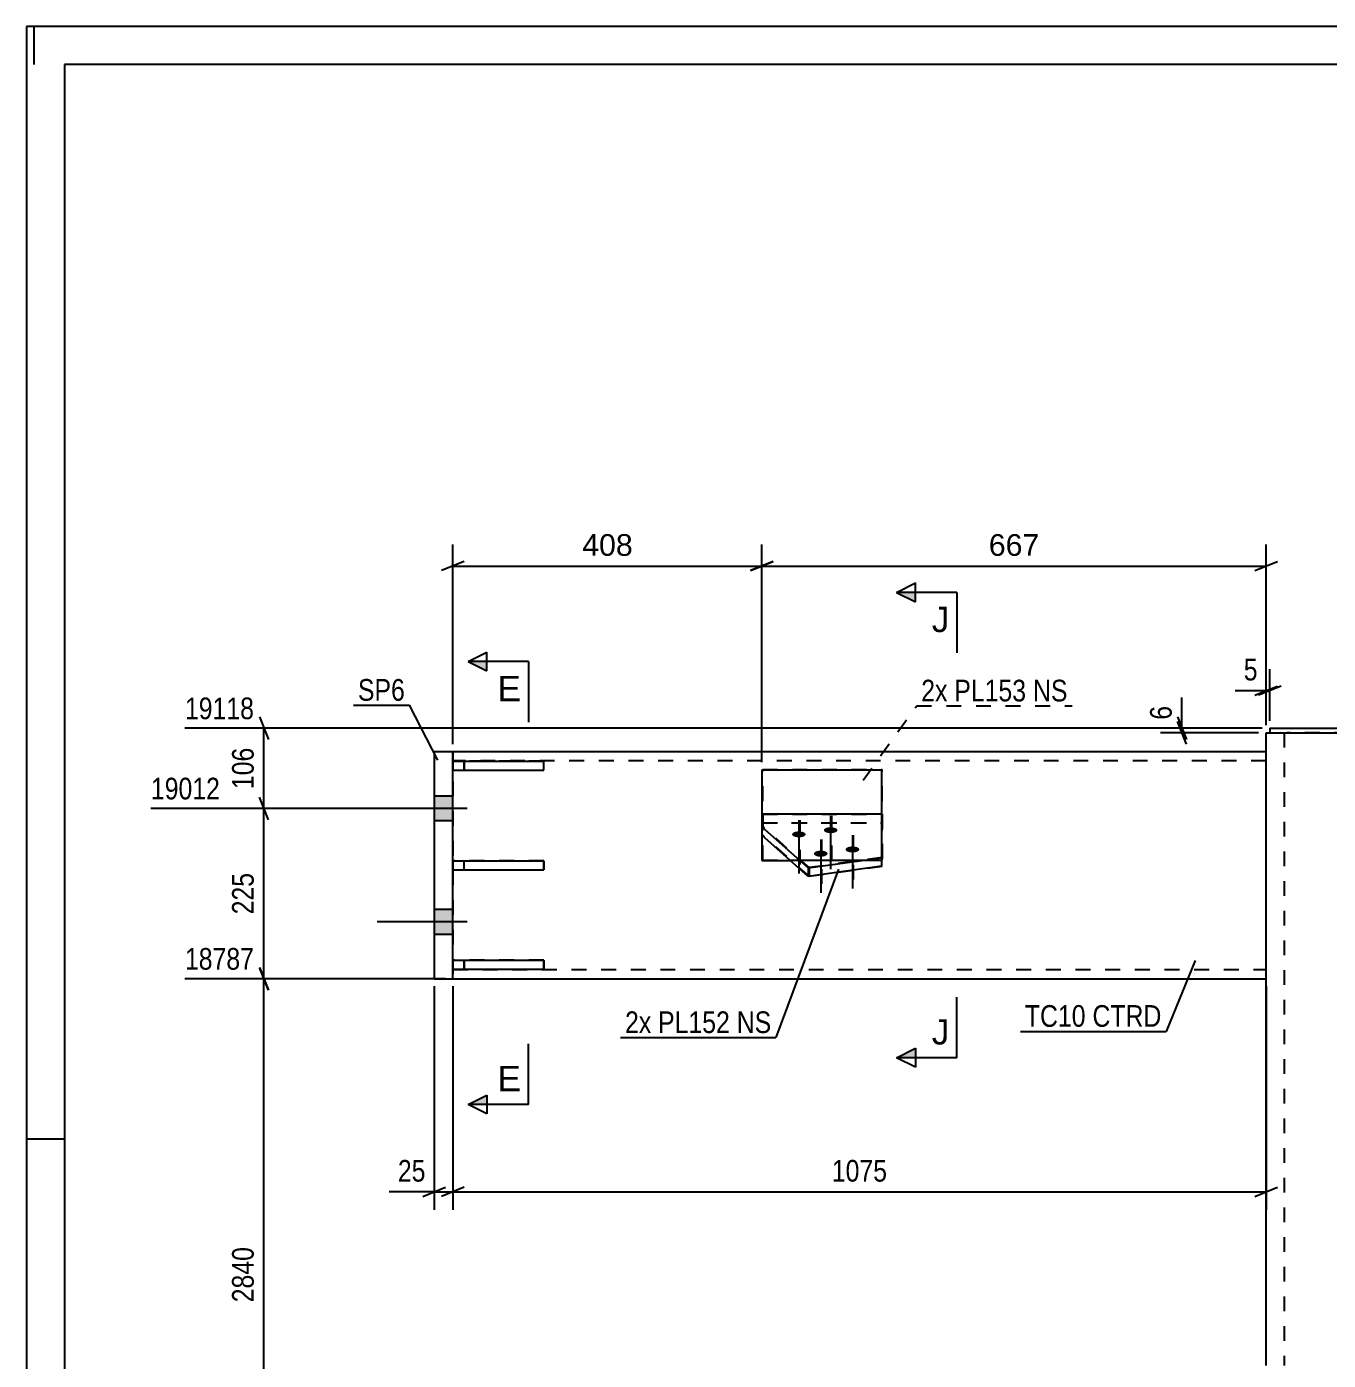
# Model space of a CAD drawing. Header units: millimetres. Extents: x -214 to 627, y -250 to 344.
# Drawn here: x -213.9 to -41.8, y 167.3 to 343.5 of the extents above; entities that cross this region are included whole.
import ezdxf

# ---------------------------------------------------------------- set-up
doc = ezdxf.new("R2010")
doc.units = ezdxf.units.MM
doc.linetypes.add('DXK_LINE_DOT2', pattern=[3.9198, 1.9599, -1.9599])
doc.styles.add('Arial', font='ARIAL.TTF', dxfattribs={"height": 0.2})
doc.styles.add('Arial Narrow', font='ARIALN.TTF', dxfattribs={"height": 0.2})

# ---------------------------------------------------------------- blocks, each defined once
blk = doc.blocks.new('Unknown-284856835-1134')
at = {"color": 5, "linetype": 'Continuous'}
for p, q in [((627.14, 343.54), (-213.86, 343.54)), ((-213.86, 343.54), (-213.86, -250.46)), ((-212.86, 338.54), (-212.86, 343.54)), ((622.14, 338.54), (-208.86, 338.54)), ((-208.86, 338.54), (-208.86, -245.46)), ((-208.86, 196.54), (-213.86, 196.54))]:
    blk.add_line(p, q, dxfattribs=at)
blk = doc.blocks.new('Part-284856835-4304 - 4104')
at = {"color": 2, "linetype": 'Continuous'}
for p, q in [((-50, 247.72), (-157.5, 247.72)), ((-157.5, 217.72), (-50, 217.72))]:
    blk.add_line(p, q, dxfattribs=at)
at = {"color": 7, "linetype": 'DXK_LINE_DOT2'}
for p, q in [((-157.5, 247.72), (-157.5, 217.72)), ((-50, 217.72), (-50, 247.72)), ((-50, 246.52), (-157.5, 246.52)), ((-157.5, 218.92), (-50, 218.92))]:
    blk.add_line(p, q, dxfattribs=at)
blk = doc.blocks.new('Bolt-284856835-4242 - 4104')
at = {"linetype": 'Continuous'}
for points in [[(-160, 241.87), (-160, 238.57), (-157.5, 238.57), (-157.5, 241.87)], [(-160, 241.87), (-160, 238.57), (-157.5, 238.57), (-157.5, 241.87)], [(-160, 226.87), (-160, 223.57), (-157.5, 223.57), (-157.5, 226.87)], [(-160, 226.87), (-160, 223.57), (-157.5, 223.57), (-157.5, 226.87)]]:
    blk.add_hatch(color=1, dxfattribs=at).paths.add_polyline_path(points)
at = {"color": 1, "linetype": 'Continuous'}
for p, q in [((-157.5, 241.87), (-160, 241.87)), ((-157.5, 241.87), (-160, 241.87)), ((-155.6, 240.22), (-167.5, 240.22)), ((-155.6, 240.22), (-167.5, 240.22)), ((-157.5, 238.57), (-160, 238.57)), ((-157.5, 238.57), (-160, 238.57)), ((-157.5, 226.87), (-160, 226.87)), ((-157.5, 226.87), (-160, 226.87)), ((-155.6, 225.22), (-167.5, 225.22)), ((-155.6, 225.22), (-167.5, 225.22)), ((-157.5, 223.57), (-160, 223.57)), ((-157.5, 223.57), (-160, 223.57))]:
    blk.add_line(p, q, dxfattribs=at)
blk = doc.blocks.new('Part-284856835-4247 - 4104')
at = {"color": 2, "linetype": 'Continuous'}
for p, q in [((-160, 247.72), (-160, 217.72)), ((-157.5, 247.72), (-160, 247.72)), ((-157.5, 217.72), (-157.5, 247.72)), ((-160, 217.72), (-157.5, 217.72))]:
    blk.add_line(p, q, dxfattribs=at)
blk = doc.blocks.new('Part-284856835-4308 - 4104')
at = {"color": 2, "linetype": 'Continuous'}
for p, q in [((-50, 166.61), (-50, 250.22)), ((-50, 250.22), (-49.5, 250.22)), ((-47.24, 250.22), (-45.2, 250.22)), ((-45.2, 250.22), (-14.85, 250.22))]:
    blk.add_line(p, q, dxfattribs=at)
at = {"color": 7, "linetype": 'DXK_LINE_DOT2'}
for p, q in [((-50, 250.22), (-47.24, 250.22)), ((-49.5, 250.22), (-48.59, 250.22)), ((-47.6, 250.22), (-47.6, 166.61))]:
    blk.add_line(p, q, dxfattribs=at)
blk = doc.blocks.new('Part-284856835-4315 - 4104')
at = {"color": 7, "linetype": 'DXK_LINE_DOT2'}
for p, q in [((-145.5, 233.32), (-157.5, 233.32)), ((-157.5, 233.32), (-157.5, 232.12)), ((-156, 232.12), (-156, 233.32)), ((-145.5, 232.12), (-145.5, 233.32)), ((-157.5, 232.12), (-145.5, 232.12))]:
    blk.add_line(p, q, dxfattribs=at)
blk = doc.blocks.new('Part-284856835-4316 - 4104')
at = {"color": 7, "linetype": 'DXK_LINE_DOT2'}
for p, q in [((-145.5, 220.17), (-157.5, 220.17)), ((-157.5, 220.17), (-157.5, 218.97)), ((-157.5, 218.97), (-145.5, 218.97)), ((-156, 220.17), (-156, 218.97)), ((-145.5, 218.97), (-145.5, 220.17))]:
    blk.add_line(p, q, dxfattribs=at)
blk = doc.blocks.new('Part-284856835-4317 - 4104')
at = {"color": 2, "linetype": 'Continuous'}
for p, q in [((-157.5, 246.47), (-145.5, 246.47)), ((-157.5, 246.47), (-157.5, 245.27)), ((-157.5, 245.27), (-145.5, 245.27)), ((-145.5, 245.33), (-145.5, 246.47)), ((-145.5, 245.27), (-145.5, 245.32))]:
    blk.add_line(p, q, dxfattribs=at)
at = {"color": 7, "linetype": 'DXK_LINE_DOT2'}
for p, q in [((-156, 245.27), (-156, 246.47)), ((-145.5, 245.32), (-145.5, 245.33))]:
    blk.add_line(p, q, dxfattribs=at)
blk = doc.blocks.new('Part-284856835-4318 - 4104')
at = {"color": 2, "linetype": 'Continuous'}
for p, q in [((-157.5, 233.32), (-145.5, 233.32)), ((-157.5, 233.32), (-157.5, 232.12)), ((-145.5, 233.32), (-145.5, 232.12)), ((-157.5, 232.12), (-145.5, 232.12))]:
    blk.add_line(p, q, dxfattribs=at)
at = {"color": 7, "linetype": 'DXK_LINE_DOT2'}
blk.add_line((-156, 232.12), (-156, 233.32), dxfattribs=at)
blk = doc.blocks.new('Part-284856835-4319 - 4104')
at = {"color": 2, "linetype": 'Continuous'}
for p, q in [((-157.5, 220.17), (-145.5, 220.17)), ((-157.5, 220.17), (-157.5, 218.97)), ((-157.5, 218.97), (-145.5, 218.97)), ((-145.5, 220.12), (-145.5, 220.17)), ((-145.5, 220.12), (-145.5, 218.97))]:
    blk.add_line(p, q, dxfattribs=at)
at = {"color": 7, "linetype": 'DXK_LINE_DOT2'}
for p, q in [((-156, 218.97), (-156, 220.17)), ((-145.5, 220.12), (-145.5, 220.12))]:
    blk.add_line(p, q, dxfattribs=at)
blk = doc.blocks.new('Part-284856835-4338 - 4104')
at = {"color": 2, "linetype": 'Continuous'}
for p, q in [((-49.5, 250.82), (-14.85, 250.82)), ((-49.5, 250.82), (-49.5, 250.22)), ((49.5, 250.82), (15.15, 250.82)), ((49.5, 250.82), (49.5, 250.22)), ((-49.5, 250.22), (-47.24, 250.22)), ((49.5, 250.22), (47.24, 250.22))]:
    blk.add_line(p, q, dxfattribs=at)
at = {"color": 7, "linetype": 'DXK_LINE_DOT2'}
for p, q in [((15.15, 250.82), (-14.85, 250.82)), ((47.24, 250.22), (-47.24, 250.22))]:
    blk.add_line(p, q, dxfattribs=at)
blk = doc.blocks.new('Part-284856835-4346 - 4104')
at = {"color": 7, "linetype": 'DXK_LINE_DOT2'}
for p, q in [((-145.5, 246.47), (-157.5, 246.47)), ((-157.5, 246.47), (-157.5, 245.27)), ((-157.5, 245.27), (-145.5, 245.27)), ((-156, 246.47), (-156, 245.27)), ((-145.5, 245.27), (-145.5, 246.47))]:
    blk.add_line(p, q, dxfattribs=at)
blk = doc.blocks.new('Bolt-284856835-4384 - 4104')
at = {"color": 1, "linetype": 'DXK_LINE_DOT2'}
for p, q in [((-111.66, 238.69), (-111.66, 231.65)), ((-107.47, 239.25), (-107.47, 232.2)), ((-104.58, 236.7), (-104.58, 229.65)), ((-108.78, 236.14), (-108.78, 229.09))]:
    blk.add_line(p, q, dxfattribs=at)
blk = doc.blocks.new('Part-284856835-4389 - 4104')
at = {"color": 7, "linetype": 'DXK_LINE_DOT2'}
for p, q in [((-116.55, 233.37), (-116.55, 245.37)), ((-116.55, 245.37), (-100.74, 245.37)), ((-100.74, 233.37), (-100.74, 245.37)), ((-116.55, 233.37), (-100.74, 233.37))]:
    blk.add_line(p, q, dxfattribs=at)
blk = doc.blocks.new('Part-284856835-4394 - 4104')
at = {"color": 7, "linetype": 'DXK_LINE_DOT2'}
for p, q in [((-116.55, 239.46), (-100.74, 239.46)), ((-116.55, 239.46), (-116.55, 236.69)), ((-116.55, 238.34), (-100.74, 238.34)), ((-100.74, 239.46), (-100.74, 232.6)), ((-110.42, 232.4), (-116.55, 237.82)), ((-110.42, 231.27), (-116.55, 236.69)), ((-100.74, 233.73), (-110.42, 232.4)), ((-110.42, 231.27), (-100.74, 232.6)), ((-110.42, 232.4), (-110.42, 231.27))]:
    blk.add_line(p, q, dxfattribs=at)
blk = doc.blocks.new('Bolt-284856835-4418 - 4104')
at = {"linetype": 'Continuous'}
for points in [[(-111.77, 236.41), (-111.95, 236.41), (-112.13, 236.44), (-112.3, 236.48), (-112.44, 236.54), (-112.55, 236.6), (-112.62, 236.68), (-112.66, 236.76), (-112.66, 236.84), (-112.62, 236.92), (-112.55, 237), (-112.44, 237.06), (-112.3, 237.12), (-112.13, 237.16), (-111.95, 237.19), (-111.77, 237.19), (-111.58, 237.19), (-111.4, 237.16), (-111.24, 237.12), (-111.1, 237.06), (-110.99, 237), (-110.91, 236.92), (-110.87, 236.84), (-110.87, 236.76), (-110.91, 236.68), (-110.99, 236.6), (-111.1, 236.54), (-111.24, 236.48), (-111.4, 236.44), (-111.58, 236.41)], [(-107.57, 236.96), (-107.76, 236.97), (-107.94, 237), (-108.1, 237.04), (-108.24, 237.09), (-108.35, 237.16), (-108.43, 237.23), (-108.46, 237.31), (-108.46, 237.4), (-108.43, 237.48), (-108.35, 237.55), (-108.24, 237.62), (-108.1, 237.67), (-107.94, 237.71), (-107.76, 237.74), (-107.57, 237.75), (-107.38, 237.74), (-107.2, 237.71), (-107.04, 237.67), (-106.9, 237.62), (-106.79, 237.55), (-106.71, 237.48), (-106.67, 237.4), (-106.67, 237.31), (-106.71, 237.23), (-106.79, 237.16), (-106.9, 237.09), (-107.04, 237.04), (-107.2, 237), (-107.38, 236.97)], [(-108.88, 233.84), (-109.07, 233.85), (-109.25, 233.88), (-109.41, 233.92), (-109.55, 233.98), (-109.66, 234.04), (-109.73, 234.12), (-109.77, 234.21), (-109.77, 234.29), (-109.73, 234.37), (-109.66, 234.45), (-109.55, 234.52), (-109.41, 234.58), (-109.25, 234.62), (-109.07, 234.64), (-108.88, 234.65), (-108.69, 234.64), (-108.51, 234.62), (-108.35, 234.58), (-108.21, 234.52), (-108.1, 234.45), (-108.02, 234.37), (-107.98, 234.29), (-107.98, 234.21), (-108.02, 234.12), (-108.1, 234.04), (-108.21, 233.98), (-108.35, 233.92), (-108.51, 233.88), (-108.69, 233.85)], [(-104.68, 234.4), (-104.87, 234.41), (-105.05, 234.43), (-105.21, 234.48), (-105.35, 234.53), (-105.46, 234.6), (-105.54, 234.68), (-105.58, 234.76), (-105.58, 234.85), (-105.54, 234.93), (-105.46, 235.01), (-105.35, 235.07), (-105.21, 235.13), (-105.05, 235.17), (-104.87, 235.2), (-104.68, 235.21), (-104.5, 235.2), (-104.32, 235.17), (-104.15, 235.13), (-104.01, 235.07), (-103.9, 235.01), (-103.83, 234.93), (-103.79, 234.85), (-103.79, 234.76), (-103.83, 234.68), (-103.9, 234.6), (-104.01, 234.53), (-104.15, 234.48), (-104.32, 234.43), (-104.5, 234.41)]]:
    blk.add_hatch(color=1, dxfattribs=at).paths.add_polyline_path(points)
at = {"color": 1, "linetype": 'Continuous'}
for p, q in [((-111.77, 238.68), (-111.77, 231.63)), ((-107.57, 239.24), (-107.57, 232.19)), ((-104.68, 236.68), (-104.68, 229.64)), ((-108.88, 236.13), (-108.88, 229.08))]:
    blk.add_line(p, q, dxfattribs=at)
blk = doc.blocks.new('Part-284856835-4423 - 4104')
at = {"color": 2, "linetype": 'Continuous'}
for p, q in [((-116.65, 245.35), (-100.84, 245.35)), ((-116.65, 245.35), (-116.65, 239.45)), ((-100.84, 245.35), (-100.84, 239.45)), ((-116.65, 236.68), (-116.65, 233.35)), ((-116.65, 233.35), (-112.9, 233.35))]:
    blk.add_line(p, q, dxfattribs=at)
at = {"color": 7, "linetype": 'DXK_LINE_DOT2'}
for p, q in [((-116.65, 239.45), (-116.65, 236.68)), ((-100.84, 239.45), (-100.84, 233.35)), ((-100.84, 233.35), (-112.9, 233.35))]:
    blk.add_line(p, q, dxfattribs=at)
blk = doc.blocks.new('Part-284856835-4428 - 4104')
at = {"color": 2, "linetype": 'Continuous'}
for p, q in [((-100.84, 239.45), (-116.65, 239.45)), ((-116.65, 239.45), (-116.65, 236.68)), ((-100.84, 239.45), (-100.84, 232.58)), ((-116.65, 237.8), (-110.52, 232.38)), ((-110.52, 231.25), (-116.65, 236.68)), ((-110.52, 232.38), (-100.84, 233.71)), ((-100.84, 232.58), (-110.52, 231.25)), ((-110.52, 232.38), (-110.52, 231.25))]:
    blk.add_line(p, q, dxfattribs=at)
at = {"color": 7, "linetype": 'DXK_LINE_DOT2'}
blk.add_line((-116.65, 238.32), (-100.84, 238.32), dxfattribs=at)
blk = doc.blocks.new('StraightDimension-284856835-4766 - 4104')
at = {"color": 7, "linetype": 'Continuous'}
for p, q in [((-157.5, 248.72), (-157.5, 275.11)), ((-116.65, 246.35), (-116.65, 275.11)), ((-156, 272.86), (-159, 271.66)), ((-157.5, 272.26), (-116.65, 272.26)), ((-118.15, 271.66), (-115.15, 272.86))]:
    blk.add_line(p, q, dxfattribs=at)
at = {"color": 0}
blk.add_wipeout([(-133.14, 273.01), (-133.14, 277.21), (-141.01, 277.21), (-141.01, 273.01)], dxfattribs=at)
at = {"color": 3, "style": 'Arial'}
blk.add_text('408', height=2.865, dxfattribs=at).set_placement((-140.41, 273.61))
blk = doc.blocks.new('StraightDimension-284856835-4772 - 4104')
at = {"color": 7, "linetype": 'Continuous'}
for p, q in [((-116.65, 246.35), (-116.65, 275.11)), ((-50, 251.22), (-50, 275.11)), ((-115.15, 272.86), (-118.15, 271.66)), ((-116.65, 272.26), (-50, 272.26)), ((-51.5, 271.66), (-48.5, 272.86))]:
    blk.add_line(p, q, dxfattribs=at)
at = {"color": 0}
blk.add_wipeout([(-79.39, 273.01), (-79.39, 277.21), (-87.26, 277.21), (-87.26, 273.01)], dxfattribs=at)
at = {"color": 3, "style": 'Arial'}
blk.add_text('667', height=2.865, dxfattribs=at).set_placement((-86.66, 273.61))
blk = doc.blocks.new('StraightDimension-284856835-4649 - 4104')
at = {"color": 7, "linetype": 'Continuous'}
for p, q in [((-50, 251.22), (-50, 258.64)), ((-49.5, 251.82), (-49.5, 258.64)), ((-51.5, 255.19), (-48.5, 256.39)), ((-48, 256.39), (-51, 255.19)), ((-50, 255.79), (-49.5, 255.79))]:
    blk.add_line(p, q, dxfattribs=at)
at = {"color": 0}
blk.add_wipeout([(-50.52, 256.54), (-50.52, 260.74), (-53.55, 260.74), (-53.55, 256.54)], dxfattribs=at)
at = {"color": 7, "linetype": 'Continuous'}
blk.add_line((-50, 255.79), (-54.08, 255.79), dxfattribs=at)
blk.add_line((-50, 255.79), (-54.08, 255.79), dxfattribs=at)
at = {"color": 3, "style": 'Arial Narrow'}
blk.add_text('5', height=2.86, dxfattribs=at).set_placement((-52.95, 257.14))
blk = doc.blocks.new('StraightDimension-284856835-4744 - 4104')
at = {"color": 7, "linetype": 'Continuous'}
for p, q in [((-61.73, 252.32), (-60.53, 249.32)), ((-50.5, 250.82), (-63.98, 250.82)), ((-60.53, 248.72), (-61.73, 251.72)), ((-61.13, 250.22), (-61.13, 250.82)), ((-51, 250.22), (-63.98, 250.22))]:
    blk.add_line(p, q, dxfattribs=at)
at = {"color": 0}
blk.add_wipeout([(-61.88, 254.38), (-66.08, 254.38), (-66.08, 251.35), (-61.88, 251.35)], dxfattribs=at)
at = {"color": 7, "linetype": 'Continuous'}
blk.add_line((-61.13, 250.82), (-61.13, 254.9), dxfattribs=at)
blk.add_line((-61.13, 250.82), (-61.13, 254.9), dxfattribs=at)
at = {"color": 3, "style": 'Arial Narrow'}
blk.add_text('6', height=2.86, rotation=90.0002, dxfattribs=at).set_placement((-62.48, 251.95))
blk = doc.blocks.new('StraightDimension-284856835-4862 - 4104')
at = {"color": 7, "linetype": 'Continuous'}
for p, q in [((-183.09, 252.32), (-181.89, 249.32)), ((-50.5, 250.82), (-192.93, 250.82)), ((-182.49, 240.22), (-182.49, 250.82)), ((-181.89, 238.72), (-183.09, 241.72)), ((-164.39, 240.22), (-197.43, 240.22))]:
    blk.add_line(p, q, dxfattribs=at)
at = {"color": 0, "linetype": 'Continuous'}
blk.add_wipeout([(-183.19, 251.42), (-183.19, 255.62), (-193.53, 255.62), (-193.53, 251.42)], dxfattribs=at)
at = {"color": 0}
blk.add_wipeout([(-183.24, 248.87), (-187.44, 248.87), (-187.44, 242.18), (-183.24, 242.18)], dxfattribs=at)
at = {"color": 3, "linetype": 'Continuous', "style": 'Arial Narrow'}
blk.add_text('19118', height=2.863, dxfattribs=at).set_placement((-192.93, 252.02))
at = {"color": 3, "style": 'Arial Narrow'}
blk.add_text('106', height=2.863, rotation=90.0002, dxfattribs=at).set_placement((-183.84, 242.78))
blk = doc.blocks.new('StraightDimension-284856835-4872 - 4104')
at = {"color": 7, "linetype": 'Continuous'}
for p, q in [((-181.89, 238.72), (-183.09, 241.72)), ((-164.39, 240.22), (-197.43, 240.22)), ((-182.49, 217.72), (-182.49, 240.22)), ((-183.09, 219.22), (-181.89, 216.22)), ((-158.5, 217.72), (-192.93, 217.72))]:
    blk.add_line(p, q, dxfattribs=at)
at = {"color": 0, "linetype": 'Continuous'}
blk.add_wipeout([(-187.69, 240.82), (-187.69, 245.02), (-198.03, 245.02), (-198.03, 240.82)], dxfattribs=at)
at = {"color": 0}
blk.add_wipeout([(-183.24, 232.32), (-187.44, 232.32), (-187.44, 225.63), (-183.24, 225.63)], dxfattribs=at)
at = {"color": 3, "linetype": 'Continuous', "style": 'Arial Narrow'}
blk.add_text('19012', height=2.863, dxfattribs=at).set_placement((-197.43, 241.42))
at = {"color": 3, "style": 'Arial Narrow'}
blk.add_text('225', height=2.863, rotation=90.0002, dxfattribs=at).set_placement((-183.84, 226.23))
blk = doc.blocks.new('StraightDimension-284856835-4880 - 4104')
at = {"color": 7, "linetype": 'Continuous'}
for p, q in [((-181.89, 216.22), (-183.09, 219.22)), ((-158.5, 217.72), (-192.93, 217.72)), ((-182.49, 139.51), (-182.49, 217.72)), ((-183.09, 141.01), (-181.89, 138.01)), ((-164.49, 139.51), (-192.93, 139.51))]:
    blk.add_line(p, q, dxfattribs=at)
at = {"color": 0, "linetype": 'Continuous'}
blk.add_wipeout([(-183.19, 218.32), (-183.19, 222.52), (-193.53, 222.52), (-193.53, 218.32)], dxfattribs=at)
at = {"color": 0}
blk.add_wipeout([(-183.24, 182.87), (-187.44, 182.87), (-187.44, 174.36), (-183.24, 174.36)], dxfattribs=at)
at = {"color": 3, "linetype": 'Continuous', "style": 'Arial Narrow'}
blk.add_text('18787', height=2.863, dxfattribs=at).set_placement((-192.93, 218.92))
at = {"color": 3, "style": 'Arial Narrow'}
blk.add_text('2840', height=2.863, rotation=90.0002, dxfattribs=at).set_placement((-183.84, 174.96))
blk = doc.blocks.new('StraightDimension-284856835-9329 - 4104')
at = {"color": 7, "linetype": 'Continuous'}
for p, q in [((-157.5, 216.72), (-157.5, 187.16)), ((-50, 216.72), (-50, 187.16)), ((-156, 190.16), (-159, 188.96)), ((-157.5, 189.56), (-50, 189.56)), ((-51.5, 188.96), (-48.5, 190.16))]:
    blk.add_line(p, q, dxfattribs=at)
at = {"color": 0}
blk.add_wipeout([(-99.49, 190.31), (-99.49, 194.51), (-108.01, 194.51), (-108.01, 190.31)], dxfattribs=at)
at = {"color": 3, "style": 'Arial Narrow'}
blk.add_text('1075', height=2.863, dxfattribs=at).set_placement((-107.41, 190.91))
blk = doc.blocks.new('StraightDimension-284856835-9330 - 4104')
at = {"color": 7, "linetype": 'Continuous'}
for p, q in [((-160, 216.72), (-160, 187.16)), ((-157.5, 216.72), (-157.5, 187.16)), ((-161.5, 188.96), (-158.5, 190.16)), ((-160, 189.56), (-157.5, 189.56)), ((-156, 190.16), (-159, 188.96))]:
    blk.add_line(p, q, dxfattribs=at)
at = {"color": 0}
blk.add_wipeout([(-160.53, 190.31), (-160.53, 194.51), (-165.38, 194.51), (-165.38, 190.31)], dxfattribs=at)
at = {"color": 7, "linetype": 'Continuous'}
blk.add_line((-160, 189.56), (-165.91, 189.56), dxfattribs=at)
blk.add_line((-160, 189.56), (-165.91, 189.56), dxfattribs=at)
at = {"color": 3, "style": 'Arial Narrow'}
blk.add_text('25', height=2.863, dxfattribs=at).set_placement((-164.78, 190.91))
blk = doc.blocks.new('Mark-284856835-4243 - 4104')
at = {"color": 0}
blk.add_wipeout([(-163.85, 254.46), (-163.85, 257.46), (-170.06, 257.46), (-170.06, 254.46)], dxfattribs=at)
blk.add_wipeout([(-163.85, 254.46), (-163.85, 257.46), (-170.06, 257.46), (-170.06, 254.46)], dxfattribs=at)
at = {"color": 30, "linetype": 'Continuous'}
for p in [(-170.66, 253.86), (-159.49, 246.62)]:
    blk.add_line(p, (-163.25, 253.86), dxfattribs=at)
at = {"color": 3, "style": 'Arial Narrow'}
blk.add_text('SP6', height=2.863, dxfattribs=at).set_placement((-170.06, 254.46))
blk = doc.blocks.new('Mark-284856835-4300 - 4104')
at = {"color": 0}
for points in [[(-73.85, 211.37), (-73.85, 214.37), (-81.89, 214.37), (-81.89, 211.37)], [(-63.83, 211.37), (-63.83, 214.37), (-72.95, 214.37), (-72.95, 211.37)]]:
    blk.add_wipeout(points, dxfattribs=at)
for points in [[(-73.85, 211.37), (-73.85, 214.37), (-81.89, 214.37), (-81.89, 211.37)], [(-63.83, 211.37), (-63.83, 214.37), (-72.95, 214.37), (-72.95, 211.37)]]:
    blk.add_wipeout(points, dxfattribs=at)
at = {"color": 30, "linetype": 'Continuous'}
for p in [(-59.39, 220.14), (-82.49, 210.77)]:
    blk.add_line(p, (-63.23, 210.77), dxfattribs=at)
at = {"color": 3, "style": 'Arial Narrow'}
for s, p in [('TC10', (-81.89, 211.37)), ('CTRD', (-72.95, 211.37))]:
    blk.add_text(s, height=2.863, dxfattribs=at).set_placement(p)
blk = doc.blocks.new('SectionMark-284856835-4938 - 4104')
at = {"linetype": 'Continuous'}
for points in [[(-153, 259.64), (-153, 258.39), (-155.5, 259.64)], [(-153, 202.35), (-153, 201.1), (-155.5, 201.1)]]:
    blk.add_hatch(color=6, dxfattribs=at).paths.add_polyline_path(points)
at = {"color": 6, "linetype": 'Continuous'}
for p, q in [((-155.5, 259.64), (-153, 260.89)), ((-153, 258.39), (-153, 260.89)), ((-147.5, 259.64), (-155.5, 259.64)), ((-155.5, 259.64), (-153, 258.39)), ((-147.5, 259.64), (-147.5, 251.64)), ((-147.5, 201.1), (-147.5, 209.1)), ((-155.5, 201.1), (-153, 202.35)), ((-147.5, 201.1), (-155.5, 201.1)), ((-153, 199.85), (-155.5, 201.1)), ((-153, 202.35), (-153, 199.85))]:
    blk.add_line(p, q, dxfattribs=at)
at = {"color": 0, "linetype": 'Continuous'}
for points in [[(-148.5, 254.39), (-148.5, 257.89), (-151.61, 257.89), (-151.61, 254.39)], [(-148.5, 202.85), (-148.5, 206.35), (-151.61, 206.35), (-151.61, 202.85)]]:
    blk.add_wipeout(points, dxfattribs=at)
at = {"color": 3, "linetype": 'Continuous', "style": 'Arial'}
for p in [(-151.61, 254.39), (-151.61, 202.85)]:
    blk.add_text('E', height=3.34, dxfattribs=at).set_placement(p)
blk = doc.blocks.new('SectionMark-284856835-4950 - 4104')
at = {"linetype": 'Continuous'}
for points in [[(-96.37, 268.78), (-96.37, 267.53), (-98.87, 268.78)], [(-96.37, 208.53), (-96.37, 207.28), (-98.87, 207.28)]]:
    blk.add_hatch(color=6, dxfattribs=at).paths.add_polyline_path(points)
at = {"color": 6, "linetype": 'Continuous'}
for p, q in [((-98.87, 268.78), (-96.37, 270.03)), ((-96.37, 267.53), (-96.37, 270.03)), ((-90.87, 268.78), (-98.87, 268.78)), ((-98.87, 268.78), (-96.37, 267.53)), ((-90.87, 268.78), (-90.87, 260.78)), ((-90.87, 207.28), (-90.87, 215.28)), ((-98.87, 207.28), (-96.37, 208.53)), ((-96.37, 208.53), (-96.37, 206.03)), ((-90.87, 207.28), (-98.87, 207.28)), ((-96.37, 206.03), (-98.87, 207.28))]:
    blk.add_line(p, q, dxfattribs=at)
at = {"color": 0, "linetype": 'Continuous'}
for points in [[(-91.87, 263.53), (-91.87, 267.03), (-94.2, 267.03), (-94.2, 263.53)], [(-91.87, 209.03), (-91.87, 212.53), (-94.2, 212.53), (-94.2, 209.03)]]:
    blk.add_wipeout(points, dxfattribs=at)
at = {"color": 3, "linetype": 'Continuous', "style": 'Arial'}
for p in [(-94.2, 263.53), (-94.2, 209.03)]:
    blk.add_text('J', height=3.34, dxfattribs=at).set_placement(p)
blk = doc.blocks.new('MarkSet-284856835-4988 - 4104')
at = {"color": 0}
for points in [[(-92.12, 254.37), (-92.12, 257.37), (-95.59, 257.37), (-95.59, 254.37)], [(-81.71, 254.37), (-81.71, 257.37), (-91.22, 257.37), (-91.22, 254.37)], [(-76.25, 254.37), (-76.25, 257.37), (-80.81, 257.37), (-80.81, 254.37)]]:
    blk.add_wipeout(points, dxfattribs=at)
for points in [[(-92.12, 254.37), (-92.12, 257.37), (-95.59, 257.37), (-95.59, 254.37)], [(-81.71, 254.37), (-81.71, 257.37), (-91.22, 257.37), (-91.22, 254.37)], [(-76.25, 254.37), (-76.25, 257.37), (-80.81, 257.37), (-80.81, 254.37)]]:
    blk.add_wipeout(points, dxfattribs=at)
at = {"color": 30, "linetype": 'DXK_LINE_DOT2'}
for p, q in [((-103.26, 243.98), (-96.19, 253.77)), ((-96.19, 253.77), (-75.65, 253.77))]:
    blk.add_line(p, q, dxfattribs=at)
at = {"color": 3, "style": 'Arial Narrow'}
for s, p in [('2x', (-95.59, 254.37)), ('PL153', (-91.22, 254.37)), ('NS', (-80.81, 254.37))]:
    blk.add_text(s, height=2.863, dxfattribs=at).set_placement(p)
blk = doc.blocks.new('MarkSet-284856835-5016 - 4104')
at = {"color": 0}
for points in [[(-131.28, 210.54), (-131.28, 213.54), (-134.75, 213.54), (-134.75, 210.54)], [(-120.88, 210.54), (-120.88, 213.54), (-130.38, 213.54), (-130.38, 210.54)], [(-115.41, 210.54), (-115.41, 213.54), (-119.98, 213.54), (-119.98, 210.54)]]:
    blk.add_wipeout(points, dxfattribs=at)
for points in [[(-131.28, 210.54), (-131.28, 213.54), (-134.75, 213.54), (-134.75, 210.54)], [(-120.88, 210.54), (-120.88, 213.54), (-130.38, 213.54), (-130.38, 210.54)], [(-115.41, 210.54), (-115.41, 213.54), (-119.98, 213.54), (-119.98, 210.54)]]:
    blk.add_wipeout(points, dxfattribs=at)
at = {"color": 30, "linetype": 'Continuous'}
for p in [(-106.54, 232.21), (-135.35, 209.94)]:
    blk.add_line(p, (-114.81, 209.94), dxfattribs=at)
at = {"color": 3, "style": 'Arial Narrow'}
for s, p in [('2x', (-134.75, 210.54)), ('PL152', (-130.38, 210.54)), ('NS', (-119.98, 210.54))]:
    blk.add_text(s, height=2.863, dxfattribs=at).set_placement(p)

msp = doc.modelspace()

# ---------------------------------------------------------------- block references
for name in ['Unknown-284856835-1134', 'Part-284856835-4308 - 4104', 'Part-284856835-4338 - 4104', 'Part-284856835-4247 - 4104', 'Part-284856835-4304 - 4104', 'Part-284856835-4317 - 4104', 'Part-284856835-4346 - 4104', 'Part-284856835-4423 - 4104', 'Part-284856835-4389 - 4104', 'Bolt-284856835-4242 - 4104', 'Part-284856835-4428 - 4104', 'Part-284856835-4394 - 4104', 'Bolt-284856835-4418 - 4104', 'Bolt-284856835-4384 - 4104', 'Part-284856835-4315 - 4104', 'Part-284856835-4318 - 4104', 'Part-284856835-4316 - 4104', 'Part-284856835-4319 - 4104']:
    msp.add_blockref(name, (0, 0))

# ---------------------------------------------------------------- next in the draw order: block references
msp.add_blockref('StraightDimension-284856835-4766 - 4104', (0, 0))

# ---------------------------------------------------------------- next in the draw order: block references
msp.add_blockref('StraightDimension-284856835-4772 - 4104', (0, 0))

# ---------------------------------------------------------------- next in the draw order: block references
msp.add_blockref('StraightDimension-284856835-4649 - 4104', (0, 0))

# ---------------------------------------------------------------- next in the draw order: block references
msp.add_blockref('StraightDimension-284856835-4744 - 4104', (0, 0))

# ---------------------------------------------------------------- next in the draw order: block references
msp.add_blockref('StraightDimension-284856835-4862 - 4104', (0, 0))

# ---------------------------------------------------------------- next in the draw order: block references
for name in ['Mark-284856835-4243 - 4104', 'StraightDimension-284856835-4872 - 4104']:
    msp.add_blockref(name, (0, 0))

# ---------------------------------------------------------------- next in the draw order: block references
msp.add_blockref('StraightDimension-284856835-4880 - 4104', (0, 0))

# ---------------------------------------------------------------- next in the draw order: block references
msp.add_blockref('StraightDimension-284856835-9329 - 4104', (0, 0))

# ---------------------------------------------------------------- next in the draw order: block references
for name in ['SectionMark-284856835-4950 - 4104', 'MarkSet-284856835-5016 - 4104', 'Mark-284856835-4300 - 4104', 'StraightDimension-284856835-9330 - 4104']:
    msp.add_blockref(name, (0, 0))

# ---------------------------------------------------------------- next in the draw order: block references
for name in ['SectionMark-284856835-4938 - 4104', 'MarkSet-284856835-4988 - 4104']:
    msp.add_blockref(name, (0, 0))

doc.saveas('drawing.dxf')
